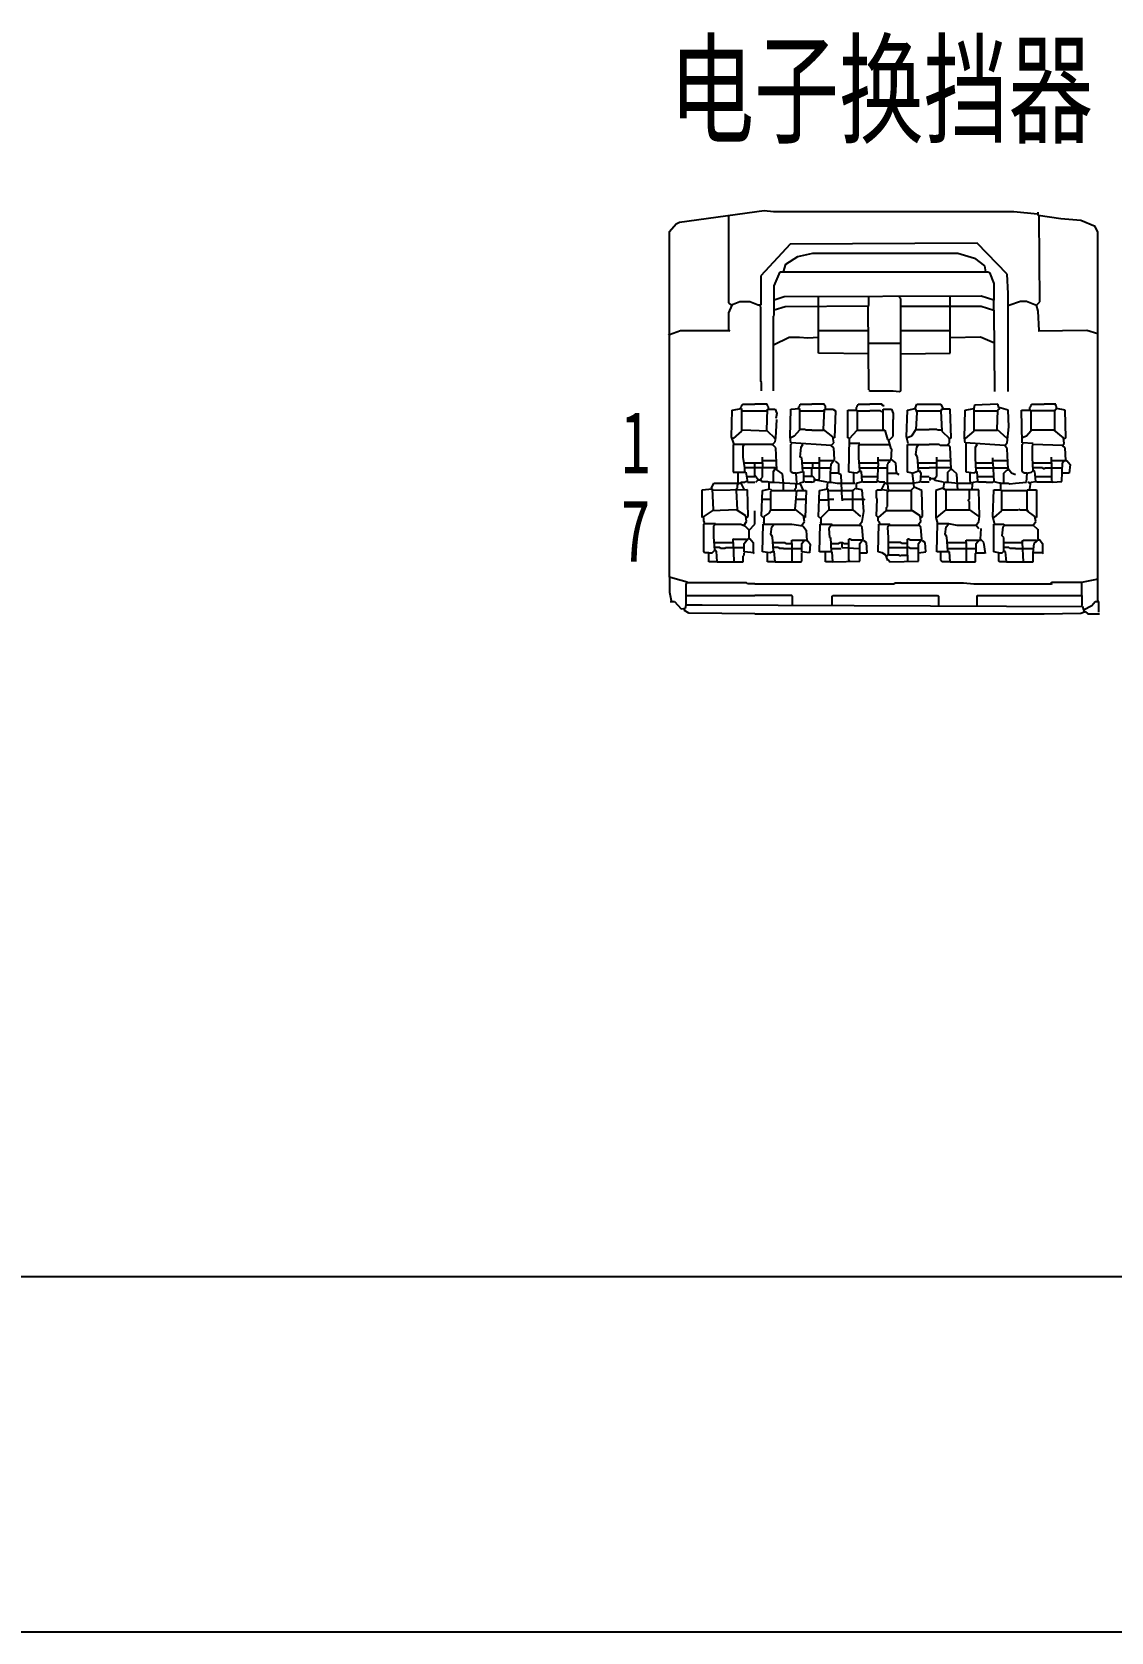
# Model space of a CAD drawing. Header units: inches. Extents: x 47316 to 59086, y 3141 to 11743.
# Drawn here: x 52849.7 to 52910.5, y 8232.5 to 8322.5 of the extents above; entities that cross this region are included whole.
import ezdxf

# ---------------------------------------------------------------- set-up
doc = ezdxf.new("R2010")
doc.units = ezdxf.units.IN
doc.header["$MEASUREMENT"] = 0
doc.layers.add('___SHELL', color=7, linetype='Continuous')
doc.styles.add('MtX_FangSong_GB2312', font='')
doc.styles.get('MtX_FangSong_GB2312').set_extended_font_data('FangSong_GB2312')

msp = doc.modelspace()

# ---------------------------------------------------------------- linework, layer by layer
at = {"color": 0, "lineweight": -2}
for p, q in [((50267.929, 8252.452), (56171.929, 8252.452)), ((50247.929, 8232.452), (56191.929, 8232.452))]:
    msp.add_line(p, q, dxfattribs=at)
at = {"layer": '___SHELL', "color": 0, "lineweight": -2}
for p, q in [((52886.215, 8311.789), (52890.982, 8312.449)), ((52889, 8307.257), (52889, 8312.166)), ((52890.982, 8312.449), (52891.501, 8312.402)), ((52891.501, 8312.402), (52905.048, 8312.402)), ((52905.048, 8312.402), (52906.37, 8312.261)), ((52906.417, 8312.166), (52906.417, 8312.355)), ((52907.691, 8311.977), (52906.417, 8312.166)), ((52906.464, 8312.119), (52906.464, 8312.166)), ((52906.511, 8307.305), (52906.464, 8312.119)), ((52908.824, 8311.883), (52907.691, 8311.977)), ((52909.626, 8311.553), (52908.824, 8311.883)), ((52885.648, 8311.269), (52886.026, 8311.694)), ((52885.648, 8291.823), (52885.648, 8311.269)), ((52886.026, 8311.694), (52886.215, 8311.789)), ((52909.768, 8311.222), (52909.626, 8311.553)), ((52909.768, 8290.501), (52909.768, 8311.222)), ((52892.445, 8310.561), (52890.793, 8308.768)), ((52902.971, 8310.609), (52892.445, 8310.561)), ((52904.67, 8308.862), (52902.971, 8310.609)), ((52892.068, 8309.004), (52892.209, 8309.429)), ((52892.209, 8309.429), (52892.87, 8309.853)), ((52892.87, 8309.853), (52893.72, 8310.042)), ((52893.72, 8310.042), (52901.885, 8310.042)), ((52901.885, 8310.042), (52902.829, 8309.759)), ((52902.829, 8309.759), (52903.396, 8309.334)), ((52903.396, 8309.334), (52903.443, 8309.004)), ((52890.793, 8308.768), (52890.793, 8307.116)), ((52891.548, 8308.201), (52891.879, 8309.004)), ((52891.879, 8309.004), (52903.585, 8309.004)), ((52903.585, 8309.004), (52903.679, 8308.957)), ((52903.679, 8308.957), (52903.915, 8308.343)), ((52903.915, 8308.343), (52903.915, 8307.399)), ((52904.718, 8307.777), (52904.67, 8308.862)), ((52891.548, 8307.399), (52891.501, 8307.399)), ((52891.548, 8306.833), (52891.548, 8308.201)), ((52892.115, 8307.588), (52891.548, 8307.399)), ((52903.207, 8307.635), (52892.115, 8307.588)), ((52894.05, 8307.069), (52894.05, 8307.635)), ((52896.882, 8307.116), (52896.882, 8307.588)), ((52898.629, 8307.541), (52898.629, 8307.588)), ((52898.676, 8307.493), (52898.629, 8307.541)), ((52898.676, 8307.069), (52898.676, 8307.493)), ((52901.461, 8307.069), (52901.461, 8307.635)), ((52903.915, 8307.399), (52903.207, 8307.635)), ((52903.915, 8306.833), (52903.915, 8307.399)), ((52904.718, 8302.254), (52904.718, 8307.777)), ((52889.141, 8307.116), (52889, 8307.257)), ((52889, 8306.691), (52889.188, 8307.116)), ((52889, 8305.7), (52889, 8306.691)), ((52889.613, 8307.305), (52889.141, 8307.116)), ((52889.188, 8307.116), (52889.141, 8307.163)), ((52890.18, 8307.305), (52889.613, 8307.305)), ((52890.652, 8307.116), (52890.18, 8307.305)), ((52890.793, 8307.116), (52890.652, 8307.116)), ((52890.793, 8307.021), (52890.746, 8307.069)), ((52890.793, 8302.82), (52890.793, 8307.021)), ((52891.501, 8306.502), (52891.548, 8306.549)), ((52891.501, 8302.301), (52891.501, 8306.502)), ((52892.162, 8307.021), (52891.548, 8306.833)), ((52891.548, 8306.549), (52891.548, 8306.833)), ((52896.835, 8307.069), (52892.162, 8307.021)), ((52894.05, 8304.425), (52894.05, 8307.069)), ((52896.835, 8307.069), (52896.882, 8307.116)), ((52896.882, 8302.348), (52896.835, 8307.069)), ((52898.676, 8302.301), (52898.676, 8307.069)), ((52898.676, 8307.069), (52903.207, 8307.069)), ((52901.461, 8304.425), (52901.461, 8307.069)), ((52903.207, 8307.069), (52903.915, 8306.833)), ((52903.915, 8306.833), (52903.962, 8302.301)), ((52904.765, 8307.116), (52904.718, 8307.116)), ((52904.765, 8307.116), (52905.426, 8307.352)), ((52905.426, 8307.352), (52905.756, 8307.352)), ((52905.756, 8307.352), (52906.322, 8307.116)), ((52906.322, 8307.116), (52906.511, 8307.305)), ((52906.417, 8306.785), (52906.322, 8307.116)), ((52906.464, 8305.7), (52906.417, 8306.785)), ((52885.648, 8305.464), (52886.262, 8305.7)), ((52886.262, 8305.7), (52889.047, 8305.7)), ((52889, 8305.7), (52889.047, 8305.652)), ((52894.05, 8305.7), (52896.835, 8305.7)), ((52898.676, 8305.7), (52900.281, 8305.7)), ((52900.281, 8305.7), (52901.461, 8305.7)), ((52909.154, 8305.7), (52906.417, 8305.652)), ((52909.768, 8305.511), (52909.154, 8305.7)), ((52885.648, 8305.464), (52885.601, 8305.511)), ((52891.501, 8304.897), (52892.398, 8305.322)), ((52892.398, 8305.322), (52892.964, 8305.322)), ((52892.964, 8305.322), (52893.436, 8305.275)), ((52893.436, 8305.275), (52894.05, 8305.322)), ((52896.835, 8304.992), (52898.676, 8304.992)), ((52903.16, 8305.322), (52901.461, 8305.275)), ((52903.962, 8304.992), (52903.16, 8305.322)), ((52896.882, 8304.378), (52894.05, 8304.425)), ((52898.676, 8304.378), (52898.629, 8304.378)), ((52898.676, 8304.378), (52901.461, 8304.425)), ((52890.84, 8302.773), (52890.793, 8302.82)), ((52890.84, 8302.301), (52890.84, 8302.773)), ((52896.929, 8302.301), (52896.882, 8302.301)), ((52896.929, 8302.301), (52897.779, 8302.301)), ((52897.779, 8302.301), (52898.251, 8302.301)), ((52898.251, 8302.301), (52898.581, 8302.254)), ((52898.581, 8302.254), (52898.676, 8302.301)), ((52903.962, 8302.301), (52903.962, 8302.254)), ((52889.141, 8299.705), (52889.188, 8301.216)), ((52889.188, 8301.216), (52889.708, 8301.31)), ((52889.66, 8301.357), (52889.708, 8301.404)), ((52889.66, 8301.31), (52889.66, 8301.357)), ((52889.708, 8301.452), (52889.755, 8301.499)), ((52889.708, 8301.404), (52889.708, 8301.452)), ((52889.708, 8301.31), (52889.708, 8300.036)), ((52889.755, 8301.499), (52889.755, 8301.546)), ((52889.755, 8301.546), (52890.463, 8301.546)), ((52889.755, 8301.168), (52890.463, 8301.168)), ((52891.124, 8301.546), (52890.463, 8301.546)), ((52890.463, 8301.168), (52891.124, 8301.168)), ((52891.171, 8301.499), (52891.124, 8301.546)), ((52891.124, 8300.083), (52891.171, 8301.263)), ((52891.171, 8301.452), (52891.171, 8301.499)), ((52891.218, 8301.404), (52891.171, 8301.452)), ((52891.171, 8301.263), (52891.596, 8301.263)), ((52891.218, 8301.31), (52891.218, 8301.404)), ((52891.596, 8301.263), (52891.69, 8301.027)), ((52892.445, 8299.705), (52892.492, 8301.263)), ((52892.492, 8301.263), (52892.964, 8301.31)), ((52892.917, 8301.357), (52892.964, 8301.404)), ((52892.917, 8301.31), (52892.917, 8301.357)), ((52892.964, 8301.452), (52893.012, 8301.499)), ((52892.964, 8301.404), (52892.964, 8301.452)), ((52892.964, 8301.31), (52892.964, 8300.083)), ((52893.012, 8301.499), (52893.012, 8301.546)), ((52893.012, 8301.546), (52893.672, 8301.546)), ((52893.012, 8301.168), (52893.672, 8301.168)), ((52894.38, 8301.546), (52893.672, 8301.546)), ((52893.672, 8301.168), (52894.333, 8301.168)), ((52894.333, 8300.13), (52894.38, 8301.263)), ((52894.38, 8301.499), (52894.38, 8301.546)), ((52894.428, 8301.452), (52894.38, 8301.499)), ((52894.38, 8301.263), (52894.852, 8301.263)), ((52894.428, 8301.31), (52894.428, 8301.452)), ((52894.852, 8301.263), (52894.994, 8301.168)), ((52894.994, 8301.168), (52894.947, 8299.658)), ((52895.702, 8299.658), (52895.702, 8301.216)), ((52895.702, 8301.216), (52896.221, 8301.216)), ((52896.174, 8301.357), (52896.221, 8301.404)), ((52896.174, 8301.263), (52896.174, 8301.357)), ((52896.221, 8301.452), (52896.269, 8301.499)), ((52896.221, 8301.404), (52896.221, 8301.452)), ((52896.221, 8301.216), (52896.221, 8300.083)), ((52896.269, 8301.499), (52896.269, 8301.546)), ((52896.269, 8301.546), (52896.929, 8301.546)), ((52896.269, 8301.168), (52896.929, 8301.168)), ((52897.637, 8301.546), (52896.929, 8301.546)), ((52897.543, 8301.168), (52896.929, 8301.168)), ((52897.59, 8301.121), (52897.543, 8301.168)), ((52897.637, 8301.121), (52897.59, 8301.121)), ((52897.637, 8301.499), (52897.637, 8301.546)), ((52897.685, 8301.452), (52897.637, 8301.499)), ((52897.637, 8301.121), (52897.685, 8301.121)), ((52897.732, 8301.452), (52897.685, 8301.499)), ((52897.732, 8301.452), (52897.685, 8301.452)), ((52897.685, 8300.13), (52897.685, 8301.263)), ((52897.685, 8301.263), (52898.157, 8301.263)), ((52898.157, 8301.263), (52898.251, 8301.027)), ((52899.006, 8299.705), (52899.053, 8301.216)), ((52899.053, 8301.216), (52899.478, 8301.31)), ((52899.478, 8301.31), (52899.573, 8301.546)), ((52899.478, 8301.31), (52899.573, 8301.074)), ((52899.525, 8301.168), (52900.281, 8301.168)), ((52899.573, 8301.074), (52899.525, 8300.13)), ((52899.573, 8301.546), (52900.941, 8301.546)), ((52900.281, 8301.168), (52900.941, 8301.168)), ((52900.941, 8301.546), (52901.036, 8301.31)), ((52900.989, 8301.263), (52900.941, 8301.168)), ((52900.941, 8301.168), (52900.989, 8300.036)), ((52901.461, 8301.263), (52900.989, 8301.263)), ((52901.508, 8299.658), (52901.461, 8301.263)), ((52902.263, 8299.658), (52902.31, 8301.216)), ((52902.31, 8301.216), (52902.782, 8301.31)), ((52902.829, 8301.499), (52902.782, 8301.31)), ((52902.782, 8301.31), (52902.782, 8300.036)), ((52904.151, 8301.546), (52902.829, 8301.499)), ((52902.829, 8301.168), (52903.49, 8301.168)), ((52903.49, 8301.168), (52904.104, 8301.168)), ((52904.104, 8300.13), (52904.151, 8301.216)), ((52904.198, 8301.357), (52904.151, 8301.546)), ((52904.151, 8301.216), (52904.246, 8301.31)), ((52904.718, 8301.216), (52904.198, 8301.357)), ((52904.765, 8300.272), (52904.718, 8301.216)), ((52905.52, 8299.375), (52905.473, 8301.216)), ((52905.473, 8301.216), (52905.992, 8301.216)), ((52905.945, 8301.357), (52905.992, 8301.404)), ((52905.945, 8301.263), (52905.945, 8301.357)), ((52905.992, 8301.452), (52906.039, 8301.499)), ((52905.992, 8301.404), (52905.992, 8301.452)), ((52905.992, 8301.216), (52905.992, 8300.036)), ((52906.039, 8301.499), (52906.039, 8301.546)), ((52906.039, 8301.546), (52906.747, 8301.546)), ((52907.361, 8301.168), (52906.039, 8301.168)), ((52907.408, 8301.546), (52906.747, 8301.546)), ((52907.455, 8301.31), (52907.361, 8301.168)), ((52907.361, 8300.083), (52907.361, 8301.168)), ((52907.408, 8301.452), (52907.408, 8301.546)), ((52907.455, 8301.404), (52907.408, 8301.452)), ((52907.455, 8301.31), (52907.455, 8301.404)), ((52907.927, 8301.216), (52907.455, 8301.31)), ((52907.974, 8299.658), (52907.927, 8301.216)), ((52891.69, 8301.027), (52891.643, 8300.744)), ((52891.643, 8299.658), (52891.69, 8300.696)), ((52891.643, 8300.649), (52891.69, 8300.649)), ((52898.251, 8301.027), (52898.251, 8300.696)), ((52898.251, 8299.752), (52898.251, 8300.696)), ((52904.67, 8299.375), (52904.765, 8300.272)), ((52889.283, 8299.328), (52889.141, 8299.705)), ((52889.236, 8299.611), (52889.188, 8299.611)), ((52889.708, 8300.036), (52889.236, 8299.611)), ((52891.454, 8299.28), (52889.236, 8299.28)), ((52889.236, 8299.28), (52889.236, 8297.723)), ((52891.171, 8300.036), (52889.755, 8300.083)), ((52889.802, 8299.186), (52889.849, 8299.28)), ((52889.849, 8299.28), (52889.849, 8299.328)), ((52891.596, 8299.611), (52891.171, 8300.036)), ((52891.454, 8299.28), (52891.596, 8299.422)), ((52891.643, 8299.092), (52891.454, 8299.28)), ((52891.454, 8299.28), (52891.454, 8299.233)), ((52891.596, 8299.611), (52891.548, 8299.658)), ((52891.596, 8299.422), (52891.643, 8299.658)), ((52892.492, 8299.375), (52892.445, 8299.705)), ((52892.492, 8299.658), (52892.445, 8299.658)), ((52892.681, 8299.752), (52892.492, 8299.658)), ((52894.758, 8299.233), (52892.492, 8299.375)), ((52892.492, 8299.28), (52892.54, 8299.328)), ((52892.492, 8297.77), (52892.492, 8299.28)), ((52892.964, 8300.083), (52892.681, 8299.752)), ((52893.295, 8300.13), (52893.012, 8300.13)), ((52893.059, 8299.139), (52893.153, 8299.28)), ((52893.153, 8299.28), (52893.153, 8299.328)), ((52893.342, 8300.083), (52893.295, 8300.13)), ((52893.672, 8300.083), (52893.342, 8300.083)), ((52893.672, 8300.083), (52894.333, 8300.083)), ((52894.852, 8299.705), (52894.333, 8300.13)), ((52894.758, 8299.233), (52894.9, 8299.375)), ((52894.9, 8299.375), (52894.852, 8299.705)), ((52894.9, 8299.658), (52894.852, 8299.658)), ((52894.947, 8299.658), (52894.9, 8299.658)), ((52895.797, 8299.611), (52895.702, 8299.658)), ((52895.749, 8297.723), (52895.797, 8299.611)), ((52895.797, 8299.611), (52896.221, 8300.083)), ((52896.363, 8299.328), (52895.797, 8299.328)), ((52896.221, 8300.083), (52897.779, 8300.083)), ((52896.316, 8299.186), (52896.363, 8299.328)), ((52896.363, 8299.28), (52898.015, 8299.28)), ((52897.685, 8300.13), (52897.732, 8300.083)), ((52897.779, 8300.083), (52897.921, 8299.564)), ((52897.921, 8299.564), (52897.968, 8299.564)), ((52897.968, 8299.564), (52898.109, 8299.044)), ((52898.015, 8299.516), (52897.968, 8299.516)), ((52898.015, 8299.516), (52898.251, 8299.752)), ((52899.101, 8299.328), (52899.006, 8299.705)), ((52899.053, 8299.658), (52899.006, 8299.658)), ((52899.289, 8299.752), (52899.053, 8299.658)), ((52899.053, 8297.723), (52899.053, 8299.28)), ((52899.053, 8299.28), (52900.281, 8299.28)), ((52899.525, 8300.13), (52899.289, 8299.752)), ((52899.525, 8300.13), (52900.281, 8300.13)), ((52899.573, 8299.139), (52899.667, 8299.28)), ((52900.705, 8300.13), (52900.281, 8300.13)), ((52900.847, 8299.28), (52900.281, 8299.28)), ((52900.753, 8300.083), (52900.705, 8300.13)), ((52900.941, 8300.083), (52900.753, 8300.083)), ((52900.894, 8299.233), (52900.847, 8299.28)), ((52900.989, 8300.036), (52901.413, 8299.611)), ((52901.319, 8299.28), (52901.413, 8299.375)), ((52901.461, 8299.139), (52901.319, 8299.28)), ((52901.413, 8299.611), (52901.366, 8299.658)), ((52901.413, 8299.611), (52901.508, 8299.658)), ((52901.413, 8299.375), (52901.413, 8299.611)), ((52902.31, 8299.375), (52902.263, 8299.658)), ((52902.31, 8299.611), (52902.263, 8299.611)), ((52902.782, 8300.036), (52902.31, 8299.611)), ((52904.529, 8299.233), (52902.31, 8299.375)), ((52902.357, 8297.723), (52902.357, 8299.328)), ((52902.829, 8300.083), (52904.104, 8300.083)), ((52902.877, 8299.139), (52902.971, 8299.28)), ((52902.971, 8299.28), (52902.971, 8299.328)), ((52904.67, 8299.611), (52904.104, 8300.13)), ((52904.529, 8299.233), (52904.67, 8299.375)), ((52904.67, 8299.611), (52904.623, 8299.658)), ((52905.52, 8299.658), (52905.473, 8299.658)), ((52905.756, 8299.752), (52905.52, 8299.658)), ((52906.134, 8299.328), (52905.52, 8299.375)), ((52905.52, 8299.28), (52905.567, 8299.328)), ((52905.52, 8297.77), (52905.52, 8299.28)), ((52905.992, 8300.036), (52905.756, 8299.752)), ((52907.314, 8300.083), (52906.039, 8300.083)), ((52906.086, 8299.186), (52906.134, 8299.328)), ((52907.786, 8299.233), (52906.134, 8299.28)), ((52907.833, 8299.658), (52907.314, 8300.083)), ((52907.786, 8299.233), (52907.88, 8299.328)), ((52907.88, 8299.328), (52907.833, 8299.658)), ((52907.88, 8299.611), (52907.833, 8299.611)), ((52907.88, 8299.611), (52907.974, 8299.658)), ((52889.802, 8298.572), (52889.802, 8299.186)), ((52889.896, 8297.959), (52889.802, 8298.572)), ((52890.888, 8298.242), (52890.888, 8298.572)), ((52890.888, 8298.384), (52891.69, 8298.384)), ((52891.69, 8297.864), (52891.643, 8299.092)), ((52893.012, 8298.572), (52893.059, 8299.139)), ((52893.106, 8298.525), (52893.012, 8298.572)), ((52893.153, 8297.77), (52893.106, 8298.525)), ((52894.097, 8297.392), (52894.097, 8298.572)), ((52894.097, 8298.384), (52894.9, 8298.384)), ((52894.9, 8299.092), (52894.758, 8299.233)), ((52894.758, 8298.195), (52894.947, 8298.431)), ((52894.947, 8298.431), (52894.9, 8299.092)), ((52896.316, 8298.525), (52896.316, 8299.186)), ((52896.363, 8297.817), (52896.316, 8298.525)), ((52897.401, 8298.384), (52897.401, 8298.572)), ((52898.109, 8298.384), (52897.401, 8298.384)), ((52897.401, 8298.242), (52897.401, 8298.384)), ((52898.062, 8298.336), (52898.062, 8298.384)), ((52898.109, 8299.044), (52898.157, 8299.044)), ((52898.157, 8299.044), (52898.109, 8298.384)), ((52898.393, 8298.242), (52898.157, 8298.431)), ((52899.525, 8298.714), (52899.573, 8299.139)), ((52899.62, 8298.572), (52899.525, 8298.714)), ((52899.667, 8297.817), (52899.62, 8298.572)), ((52900.705, 8297.959), (52900.705, 8298.572)), ((52900.705, 8298.384), (52901.508, 8298.384)), ((52901.319, 8299.233), (52900.894, 8299.233)), ((52901.508, 8297.911), (52901.461, 8299.139)), ((52902.877, 8298.525), (52902.877, 8299.139)), ((52902.924, 8297.77), (52902.877, 8298.525)), ((52903.868, 8298.242), (52903.868, 8298.525)), ((52903.868, 8298.384), (52904.718, 8298.384)), ((52904.67, 8299.044), (52904.529, 8299.233)), ((52904.718, 8297.911), (52904.67, 8299.044)), ((52906.086, 8298.525), (52906.086, 8299.186)), ((52906.134, 8297.817), (52906.086, 8298.525)), ((52907.172, 8298.242), (52907.172, 8298.572)), ((52907.172, 8298.384), (52907.88, 8298.384)), ((52907.927, 8299.092), (52907.786, 8299.233)), ((52907.786, 8298.242), (52907.88, 8298.384)), ((52907.88, 8298.384), (52908.022, 8298.384)), ((52907.974, 8298.384), (52907.927, 8299.092)), ((52907.974, 8298.384), (52908.022, 8298.336)), ((52908.022, 8298.384), (52908.21, 8298.148)), ((52889.236, 8297.723), (52889.519, 8297.723)), ((52889.519, 8297.109), (52889.519, 8297.723)), ((52889.519, 8297.723), (52889.944, 8297.723)), ((52889.896, 8298.242), (52890.463, 8298.242)), ((52891.643, 8297.959), (52889.896, 8297.959)), ((52889.896, 8297.77), (52889.896, 8297.959)), ((52889.944, 8297.723), (52890.038, 8297.156)), ((52889.991, 8297.487), (52890.463, 8297.487)), ((52890.463, 8297.959), (52890.463, 8298.242)), ((52890.463, 8298.242), (52890.888, 8298.242)), ((52890.463, 8297.534), (52890.463, 8297.959)), ((52890.652, 8297.298), (52890.463, 8297.534)), ((52890.888, 8298.242), (52890.888, 8297.959)), ((52890.888, 8297.439), (52890.888, 8297.959)), ((52891.501, 8297.77), (52891.643, 8297.959)), ((52891.501, 8297.203), (52891.501, 8297.77)), ((52892.02, 8297.628), (52891.69, 8297.864)), ((52892.068, 8297.109), (52892.02, 8297.628)), ((52892.54, 8297.723), (52892.492, 8297.77)), ((52892.587, 8297.675), (52892.54, 8297.723)), ((52892.776, 8297.675), (52892.587, 8297.675)), ((52892.776, 8297.675), (52893.2, 8297.77)), ((52892.823, 8297.109), (52892.776, 8297.675)), ((52893.153, 8298.242), (52893.72, 8298.242)), ((52893.153, 8297.959), (52893.672, 8297.959)), ((52893.153, 8297.77), (52893.2, 8297.723)), ((52893.2, 8297.77), (52893.2, 8297.156)), ((52893.72, 8297.487), (52893.248, 8297.487)), ((52893.672, 8297.959), (52893.72, 8298.006)), ((52893.672, 8297.487), (52893.672, 8297.959)), ((52893.672, 8297.959), (52894.097, 8297.959)), ((52893.72, 8298.006), (52893.72, 8298.242)), ((52893.72, 8298.242), (52894.097, 8298.242)), ((52893.814, 8297.392), (52893.72, 8297.487)), ((52894.097, 8297.959), (52894.711, 8297.959)), ((52894.711, 8297.675), (52894.758, 8298.195)), ((52895.136, 8297.675), (52894.711, 8297.675)), ((52894.711, 8297.203), (52894.711, 8297.675)), ((52895.183, 8298.195), (52894.994, 8298.336)), ((52895.324, 8297.581), (52895.136, 8297.675)), ((52895.183, 8297.675), (52895.183, 8298.195)), ((52895.372, 8296.212), (52895.324, 8297.581)), ((52896.174, 8297.675), (52895.749, 8297.723)), ((52896.033, 8297.156), (52896.033, 8297.675)), ((52896.316, 8297.77), (52896.174, 8297.675)), ((52896.457, 8297.77), (52896.316, 8297.77)), ((52896.363, 8298.242), (52896.977, 8298.242)), ((52896.363, 8297.959), (52896.929, 8297.959)), ((52896.363, 8297.817), (52896.41, 8297.77)), ((52896.505, 8297.203), (52896.457, 8297.77)), ((52896.505, 8297.487), (52896.977, 8297.487)), ((52896.929, 8297.959), (52897.401, 8297.959)), ((52896.977, 8298.242), (52897.401, 8298.242)), ((52896.977, 8297.487), (52897.401, 8297.487)), ((52897.401, 8298.242), (52897.354, 8297.156)), ((52897.401, 8297.959), (52897.921, 8297.959)), ((52897.921, 8298.148), (52897.968, 8298.195)), ((52897.921, 8297.109), (52897.921, 8298.148)), ((52897.921, 8297.675), (52898.44, 8297.675)), ((52897.968, 8298.242), (52898.015, 8298.289)), ((52897.968, 8298.195), (52897.968, 8298.242)), ((52898.015, 8298.289), (52898.062, 8298.336)), ((52898.44, 8297.675), (52898.393, 8298.242)), ((52898.581, 8297.581), (52898.44, 8297.675)), ((52898.44, 8297.675), (52898.487, 8297.675)), ((52899.337, 8297.675), (52899.053, 8297.723)), ((52899.337, 8297.675), (52899.714, 8297.817)), ((52899.384, 8297.203), (52899.337, 8297.675)), ((52899.667, 8298.242), (52900.281, 8298.242)), ((52899.667, 8297.959), (52900.281, 8297.959)), ((52899.667, 8297.817), (52899.714, 8297.77)), ((52899.714, 8297.817), (52899.809, 8297.675)), ((52899.809, 8297.675), (52899.761, 8297.156)), ((52899.809, 8297.487), (52900.281, 8297.487)), ((52900.281, 8298.242), (52900.705, 8298.242)), ((52901.461, 8297.959), (52900.281, 8297.959)), ((52900.658, 8297.439), (52900.705, 8297.487)), ((52900.705, 8297.487), (52900.705, 8297.959)), ((52901.319, 8297.723), (52901.366, 8297.77)), ((52901.319, 8297.203), (52901.319, 8297.723)), ((52901.366, 8297.77), (52901.413, 8297.817)), ((52901.413, 8297.817), (52901.461, 8297.864)), ((52901.838, 8297.628), (52901.461, 8297.959)), ((52901.461, 8297.864), (52901.508, 8297.911)), ((52901.508, 8297.911), (52901.555, 8297.864)), ((52901.885, 8296.684), (52901.838, 8297.628)), ((52902.782, 8297.675), (52902.357, 8297.723)), ((52902.593, 8297.203), (52902.593, 8297.675)), ((52902.971, 8297.77), (52902.782, 8297.675)), ((52902.924, 8298.242), (52903.49, 8298.242)), ((52902.924, 8297.959), (52903.49, 8297.959)), ((52902.924, 8297.77), (52902.971, 8297.723)), ((52903.018, 8297.203), (52902.971, 8297.77)), ((52903.018, 8297.487), (52903.49, 8297.487)), ((52903.49, 8298.242), (52903.868, 8298.242)), ((52903.49, 8297.959), (52903.868, 8297.959)), ((52903.49, 8297.487), (52903.868, 8297.487)), ((52903.868, 8298.242), (52903.915, 8297.203)), ((52903.868, 8297.959), (52904.718, 8297.959)), ((52904.482, 8297.675), (52904.529, 8297.723)), ((52904.482, 8297.156), (52904.482, 8297.675)), ((52904.529, 8297.723), (52904.576, 8297.77)), ((52904.576, 8297.77), (52904.623, 8297.817)), ((52904.623, 8297.817), (52904.67, 8297.864)), ((52904.67, 8297.864), (52904.718, 8297.864)), ((52904.906, 8297.675), (52904.718, 8297.911)), ((52905.142, 8297.581), (52904.906, 8297.675)), ((52905.567, 8297.723), (52905.52, 8297.77)), ((52905.614, 8297.675), (52905.567, 8297.723)), ((52905.803, 8297.675), (52905.614, 8297.675)), ((52905.756, 8297.156), (52905.803, 8297.675)), ((52905.803, 8297.675), (52906.039, 8297.723)), ((52906.039, 8297.723), (52906.134, 8297.817)), ((52906.134, 8298.242), (52906.747, 8298.242)), ((52906.653, 8297.959), (52906.134, 8297.959)), ((52906.228, 8297.77), (52906.134, 8297.817)), ((52906.134, 8297.817), (52906.181, 8297.817)), ((52906.275, 8297.203), (52906.228, 8297.77)), ((52906.275, 8297.487), (52906.747, 8297.487)), ((52906.7, 8297.911), (52906.653, 8297.959)), ((52906.747, 8297.911), (52906.7, 8297.911)), ((52906.747, 8298.242), (52907.172, 8298.242)), ((52906.747, 8297.911), (52906.794, 8297.959)), ((52906.747, 8297.487), (52907.172, 8297.487)), ((52906.794, 8297.959), (52907.172, 8297.959)), ((52907.172, 8298.242), (52907.172, 8297.251)), ((52907.172, 8297.959), (52907.738, 8297.959)), ((52907.738, 8297.203), (52907.786, 8298.242)), ((52908.163, 8297.675), (52907.738, 8297.675)), ((52908.21, 8298.148), (52908.163, 8297.675)), ((52887.489, 8296.731), (52888.056, 8296.779)), ((52887.489, 8295.174), (52887.489, 8296.731)), ((52888.008, 8296.826), (52888.15, 8297.109)), ((52888.008, 8296.826), (52888.008, 8296.779)), ((52888.056, 8296.779), (52888.103, 8295.599)), ((52890.038, 8296.731), (52888.103, 8296.684)), ((52888.15, 8297.109), (52888.811, 8297.109)), ((52888.811, 8297.109), (52889.66, 8297.109)), ((52889.424, 8296.779), (52889.472, 8296.826)), ((52889.424, 8296.684), (52889.424, 8296.779)), ((52889.472, 8295.599), (52889.424, 8296.684)), ((52889.472, 8297.015), (52889.519, 8297.062)), ((52889.472, 8296.826), (52889.472, 8297.015)), ((52889.519, 8297.062), (52889.519, 8297.109)), ((52889.66, 8297.109), (52889.66, 8297.156)), ((52889.66, 8297.156), (52889.896, 8297.156)), ((52889.66, 8297.109), (52889.849, 8296.731)), ((52889.66, 8297.109), (52889.66, 8297.062)), ((52889.896, 8297.156), (52889.944, 8297.203)), ((52889.944, 8297.203), (52889.991, 8297.203)), ((52890.038, 8297.156), (52890.463, 8297.156)), ((52890.085, 8295.221), (52890.038, 8296.731)), ((52890.51, 8297.156), (52890.652, 8297.298)), ((52890.652, 8297.298), (52890.604, 8297.345)), ((52890.652, 8297.298), (52890.793, 8297.298)), ((52890.793, 8297.345), (52890.84, 8297.392)), ((52890.793, 8297.298), (52890.793, 8297.345)), ((52890.793, 8297.298), (52890.84, 8297.203)), ((52890.793, 8297.298), (52890.793, 8297.251)), ((52890.84, 8297.392), (52890.888, 8297.439)), ((52890.84, 8297.203), (52891.171, 8297.203)), ((52890.84, 8295.268), (52890.888, 8296.684)), ((52890.888, 8296.684), (52891.312, 8296.779)), ((52891.171, 8297.203), (52891.312, 8297.156)), ((52891.265, 8296.779), (52891.265, 8297.156)), ((52891.312, 8297.156), (52891.548, 8297.156)), ((52891.312, 8296.779), (52891.407, 8296.684)), ((52891.36, 8296.637), (52891.407, 8296.684)), ((52891.36, 8295.599), (52891.36, 8296.637)), ((52891.407, 8296.684), (52892.728, 8296.684)), ((52891.501, 8297.203), (52891.501, 8297.156)), ((52891.548, 8297.156), (52893.012, 8297.062)), ((52892.068, 8296.684), (52892.068, 8297.109)), ((52892.728, 8296.779), (52892.776, 8296.826)), ((52892.728, 8296.684), (52892.728, 8296.779)), ((52892.728, 8296.684), (52892.776, 8296.637)), ((52892.728, 8295.646), (52892.823, 8296.684)), ((52892.776, 8297.015), (52892.823, 8297.062)), ((52892.776, 8296.826), (52892.776, 8297.015)), ((52892.823, 8297.062), (52892.823, 8297.109)), ((52892.823, 8296.684), (52893.342, 8296.684)), ((52893.2, 8297.156), (52892.964, 8297.109)), ((52892.964, 8297.109), (52892.964, 8297.062)), ((52893.012, 8297.062), (52893.153, 8296.731)), ((52893.295, 8297.156), (52893.248, 8297.203)), ((52893.672, 8297.156), (52893.295, 8297.156)), ((52893.342, 8296.684), (52893.295, 8295.174)), ((52893.672, 8297.156), (52893.814, 8297.203)), ((52893.814, 8297.203), (52893.814, 8297.392)), ((52893.861, 8297.298), (52893.814, 8297.345)), ((52893.861, 8297.298), (52894.003, 8297.298)), ((52894.003, 8297.251), (52894.097, 8297.392)), ((52894.003, 8297.298), (52894.05, 8297.251)), ((52894.522, 8297.156), (52894.003, 8297.251)), ((52894.05, 8295.221), (52894.097, 8296.684)), ((52894.097, 8296.684), (52894.569, 8296.779)), ((52894.522, 8296.779), (52894.569, 8297.156)), ((52894.569, 8296.731), (52894.522, 8296.779)), ((52894.569, 8297.156), (52894.758, 8297.156)), ((52894.569, 8296.779), (52894.616, 8295.599)), ((52894.616, 8296.684), (52894.569, 8296.731)), ((52894.616, 8296.684), (52895.324, 8296.684)), ((52894.711, 8297.203), (52894.711, 8297.156)), ((52894.758, 8297.156), (52895.088, 8297.109)), ((52895.088, 8297.109), (52895.372, 8297.109)), ((52895.324, 8296.684), (52895.985, 8296.684)), ((52895.372, 8297.109), (52896.08, 8297.109)), ((52895.985, 8295.599), (52895.985, 8296.731)), ((52895.985, 8296.731), (52896.033, 8296.731)), ((52896.08, 8297.109), (52896.033, 8297.156)), ((52896.033, 8296.731), (52896.08, 8296.779)), ((52896.08, 8296.779), (52896.127, 8296.826)), ((52896.127, 8296.826), (52896.174, 8296.826)), ((52896.174, 8297.109), (52896.505, 8297.203)), ((52896.174, 8296.779), (52896.174, 8297.109)), ((52896.505, 8296.731), (52896.174, 8296.779)), ((52896.552, 8297.156), (52896.505, 8297.203)), ((52896.599, 8295.504), (52896.505, 8296.731)), ((52896.929, 8297.156), (52896.552, 8297.156)), ((52897.354, 8297.156), (52896.929, 8297.156)), ((52897.307, 8296.684), (52897.354, 8296.731)), ((52897.307, 8296.259), (52897.307, 8296.684)), ((52897.354, 8296.731), (52897.59, 8296.731)), ((52897.449, 8297.203), (52897.401, 8297.203)), ((52897.496, 8297.156), (52897.449, 8297.203)), ((52897.779, 8297.156), (52897.496, 8297.156)), ((52897.59, 8296.731), (52897.779, 8297.109)), ((52897.921, 8296.684), (52897.59, 8296.731)), ((52897.779, 8297.109), (52897.779, 8297.156)), ((52897.779, 8297.109), (52898.629, 8297.109)), ((52897.921, 8297.015), (52897.921, 8297.109)), ((52897.968, 8296.967), (52897.921, 8297.015)), ((52897.921, 8296.165), (52897.921, 8296.684)), ((52897.921, 8296.637), (52897.968, 8296.637)), ((52897.968, 8296.779), (52897.968, 8296.967)), ((52898.015, 8296.731), (52897.968, 8296.779)), ((52897.968, 8296.637), (52898.015, 8296.684)), ((52898.015, 8296.684), (52898.015, 8296.731)), ((52898.015, 8296.684), (52898.581, 8296.684)), ((52898.581, 8296.684), (52899.242, 8296.684)), ((52898.629, 8297.109), (52899.431, 8297.109)), ((52899.242, 8296.684), (52899.289, 8296.684)), ((52899.289, 8296.731), (52899.431, 8296.873)), ((52899.289, 8295.599), (52899.289, 8296.731)), ((52899.431, 8296.873), (52899.384, 8297.203)), ((52899.761, 8297.156), (52899.431, 8297.109)), ((52899.856, 8296.684), (52899.431, 8296.873)), ((52899.431, 8296.873), (52899.478, 8296.873)), ((52899.856, 8297.156), (52899.809, 8297.203)), ((52900.281, 8297.156), (52899.856, 8297.156)), ((52899.903, 8295.221), (52899.856, 8296.684)), ((52900.328, 8297.251), (52900.328, 8297.439)), ((52900.375, 8297.345), (52900.328, 8297.392)), ((52900.564, 8297.345), (52900.375, 8297.345)), ((52900.564, 8297.345), (52900.611, 8297.392)), ((52900.611, 8297.251), (52900.564, 8297.345)), ((52900.564, 8297.345), (52900.564, 8297.298)), ((52900.611, 8297.392), (52900.658, 8297.439)), ((52901.083, 8297.156), (52900.611, 8297.251)), ((52901.036, 8296.826), (52900.658, 8296.684)), ((52900.658, 8296.684), (52900.658, 8295.174)), ((52901.177, 8296.731), (52901.036, 8296.826)), ((52901.083, 8296.826), (52901.13, 8297.156)), ((52901.083, 8296.826), (52901.13, 8296.779)), ((52901.13, 8297.156), (52901.366, 8297.156)), ((52902.546, 8296.731), (52901.177, 8296.731)), ((52901.225, 8295.599), (52901.225, 8296.684)), ((52901.319, 8297.203), (52901.319, 8297.156)), ((52901.366, 8297.156), (52901.885, 8297.109)), ((52901.885, 8297.109), (52902.641, 8297.109)), ((52903.065, 8296.731), (52902.546, 8296.731)), ((52902.546, 8296.212), (52902.546, 8296.684)), ((52902.641, 8297.156), (52902.593, 8297.203)), ((52902.641, 8297.109), (52902.641, 8297.156)), ((52902.688, 8296.779), (52902.735, 8297.156)), ((52902.735, 8297.156), (52903.018, 8297.203)), ((52903.065, 8297.156), (52903.018, 8297.203)), ((52903.49, 8297.156), (52903.065, 8297.156)), ((52903.113, 8295.221), (52903.065, 8296.731)), ((52903.49, 8297.156), (52903.868, 8297.156)), ((52903.868, 8297.156), (52903.915, 8297.203)), ((52903.868, 8295.221), (52903.915, 8296.731)), ((52903.915, 8297.203), (52904.293, 8297.109)), ((52903.915, 8296.731), (52904.34, 8296.731)), ((52904.293, 8297.109), (52904.246, 8297.109)), ((52904.293, 8297.109), (52904.293, 8296.779)), ((52904.293, 8297.109), (52904.718, 8297.109)), ((52904.34, 8296.731), (52904.34, 8295.551)), ((52904.387, 8296.684), (52905.142, 8296.684)), ((52904.718, 8297.109), (52904.812, 8297.062)), ((52904.812, 8297.062), (52905.142, 8297.109)), ((52905.142, 8297.109), (52905.756, 8297.156)), ((52905.142, 8296.684), (52905.756, 8296.684)), ((52905.803, 8295.551), (52905.803, 8296.731)), ((52905.803, 8296.731), (52906.322, 8296.731)), ((52905.898, 8297.109), (52905.85, 8297.156)), ((52905.85, 8297.156), (52905.898, 8297.156)), ((52905.898, 8297.156), (52905.945, 8297.109)), ((52905.945, 8297.109), (52905.898, 8297.109)), ((52905.945, 8296.779), (52905.992, 8297.156)), ((52905.992, 8297.156), (52906.275, 8297.203)), ((52906.322, 8297.156), (52906.275, 8297.203)), ((52906.747, 8297.156), (52906.322, 8297.156)), ((52906.322, 8296.731), (52906.322, 8295.174)), ((52907.219, 8297.156), (52906.747, 8297.156)), ((52907.172, 8297.251), (52907.219, 8297.203)), ((52907.219, 8297.203), (52907.219, 8297.156)), ((52907.219, 8297.156), (52907.738, 8297.203)), ((52890.84, 8296.165), (52890.888, 8296.212)), ((52890.888, 8296.212), (52891.36, 8296.212)), ((52892.776, 8296.212), (52893.342, 8296.212)), ((52894.097, 8296.165), (52894.616, 8296.165)), ((52894.616, 8296.165), (52894.664, 8296.212)), ((52894.664, 8296.212), (52894.9, 8296.212)), ((52895.372, 8296.212), (52895.985, 8296.212)), ((52895.372, 8296.212), (52895.372, 8296.118)), ((52895.985, 8296.212), (52896.552, 8296.212)), ((52896.552, 8296.212), (52896.599, 8296.212)), ((52896.599, 8296.212), (52896.646, 8296.165)), ((52897.354, 8296.212), (52897.307, 8296.259)), ((52897.307, 8295.268), (52897.354, 8296.212)), ((52897.873, 8295.74), (52897.921, 8295.787)), ((52897.873, 8295.599), (52897.873, 8295.74)), ((52897.921, 8295.787), (52897.921, 8296.165)), ((52902.499, 8296.165), (52902.546, 8296.212)), ((52902.499, 8296.118), (52902.499, 8296.165)), ((52902.546, 8296.071), (52902.499, 8296.118)), ((52902.546, 8295.599), (52902.546, 8296.071)), ((52888.056, 8295.551), (52887.489, 8295.174)), ((52887.583, 8294.938), (52887.583, 8295.174)), ((52887.631, 8294.891), (52887.583, 8294.938)), ((52887.631, 8294.843), (52887.583, 8294.891)), ((52887.583, 8294.796), (52887.631, 8294.843)), ((52887.583, 8293.239), (52887.583, 8294.796)), ((52887.631, 8294.843), (52887.631, 8294.891)), ((52887.631, 8294.843), (52888.244, 8294.843)), ((52889.424, 8295.599), (52888.056, 8295.551)), ((52888.15, 8294.702), (52888.244, 8294.796)), ((52888.244, 8294.843), (52888.244, 8294.796)), ((52888.244, 8294.796), (52889.66, 8294.796)), ((52889.944, 8295.268), (52889.424, 8295.599)), ((52889.66, 8294.796), (52889.896, 8294.702)), ((52889.849, 8294.749), (52889.991, 8294.938)), ((52889.849, 8294.749), (52889.849, 8294.702)), ((52889.991, 8294.938), (52889.944, 8295.268)), ((52889.991, 8295.174), (52889.944, 8295.221)), ((52889.991, 8295.174), (52890.085, 8295.221)), ((52890.132, 8294.466), (52890.463, 8294.796)), ((52890.463, 8294.796), (52890.463, 8295.551)), ((52890.935, 8295.174), (52890.84, 8295.268)), ((52890.888, 8293.239), (52890.935, 8294.796)), ((52890.982, 8294.843), (52890.935, 8294.891)), ((52890.935, 8294.796), (52892.54, 8294.796)), ((52890.982, 8295.221), (52891.265, 8295.41)), ((52890.982, 8294.843), (52890.982, 8295.221)), ((52891.265, 8295.41), (52891.36, 8295.599)), ((52891.36, 8295.599), (52892.728, 8295.599)), ((52891.407, 8294.655), (52891.548, 8294.796)), ((52892.54, 8294.796), (52893.153, 8294.702)), ((52893.2, 8295.268), (52892.728, 8295.646)), ((52893.106, 8294.749), (52893.248, 8294.938)), ((52893.106, 8294.749), (52893.106, 8294.702)), ((52893.248, 8294.938), (52893.2, 8295.268)), ((52893.248, 8295.174), (52893.2, 8295.221)), ((52893.295, 8295.174), (52893.248, 8295.174)), ((52894.144, 8295.127), (52894.05, 8295.221)), ((52894.097, 8293.239), (52894.144, 8294.796)), ((52894.192, 8294.843), (52894.144, 8294.891)), ((52894.144, 8294.796), (52894.805, 8294.796)), ((52894.192, 8295.174), (52894.616, 8295.599)), ((52894.192, 8294.843), (52894.192, 8295.174)), ((52894.616, 8295.599), (52895.985, 8295.599)), ((52894.805, 8294.796), (52894.616, 8294.56)), ((52894.805, 8294.749), (52894.758, 8294.796)), ((52894.805, 8294.749), (52896.316, 8294.749)), ((52895.985, 8295.599), (52896.41, 8295.221)), ((52895.985, 8295.599), (52895.985, 8295.551)), ((52896.316, 8294.749), (52896.363, 8294.702)), ((52896.363, 8294.796), (52896.505, 8294.938)), ((52896.505, 8294.607), (52896.363, 8294.796)), ((52896.363, 8294.702), (52896.363, 8294.749)), ((52896.505, 8294.938), (52896.599, 8295.504)), ((52897.401, 8295.174), (52897.307, 8295.268)), ((52897.826, 8295.551), (52897.401, 8295.174)), ((52897.401, 8294.985), (52897.401, 8295.174)), ((52897.449, 8294.938), (52897.401, 8294.985)), ((52897.401, 8293.239), (52897.449, 8294.796)), ((52897.496, 8294.891), (52897.449, 8294.938)), ((52897.496, 8294.843), (52897.449, 8294.891)), ((52897.449, 8294.796), (52898.062, 8294.796)), ((52897.496, 8294.843), (52897.496, 8294.891)), ((52899.337, 8295.551), (52897.826, 8295.551)), ((52898.062, 8294.796), (52897.921, 8294.607)), ((52898.062, 8294.749), (52898.015, 8294.796)), ((52898.062, 8294.749), (52898.581, 8294.749)), ((52898.581, 8294.749), (52899.62, 8294.749)), ((52899.761, 8295.268), (52899.337, 8295.551)), ((52899.62, 8294.749), (52899.667, 8294.702)), ((52899.667, 8294.796), (52899.809, 8294.938)), ((52899.809, 8294.607), (52899.667, 8294.796)), ((52899.667, 8294.702), (52899.667, 8294.749)), ((52899.809, 8294.938), (52899.761, 8295.268)), ((52899.809, 8295.174), (52899.761, 8295.221)), ((52899.809, 8295.174), (52899.903, 8295.221)), ((52900.658, 8295.174), (52900.753, 8294.843)), ((52900.705, 8295.174), (52901.036, 8295.457)), ((52900.705, 8293.239), (52900.753, 8294.843)), ((52900.753, 8294.843), (52901.366, 8294.843)), ((52901.036, 8295.457), (52901.225, 8295.599)), ((52901.225, 8295.599), (52902.546, 8295.599)), ((52901.225, 8294.655), (52901.366, 8294.796)), ((52901.366, 8294.843), (52901.838, 8294.749)), ((52901.838, 8294.749), (52902.924, 8294.749)), ((52902.546, 8295.599), (52903.065, 8295.221)), ((52902.546, 8295.599), (52902.546, 8295.551)), ((52902.924, 8294.749), (52903.065, 8294.938)), ((52902.924, 8294.749), (52903.065, 8294.56)), ((52902.924, 8294.749), (52902.924, 8294.702)), ((52903.065, 8294.938), (52903.113, 8295.221)), ((52903.962, 8294.843), (52903.868, 8295.221)), ((52903.915, 8295.174), (52903.868, 8295.174)), ((52904.34, 8295.551), (52903.915, 8295.174)), ((52903.915, 8293.239), (52903.915, 8294.796)), ((52903.915, 8294.796), (52904.482, 8294.796)), ((52904.387, 8295.599), (52905.284, 8295.599)), ((52904.434, 8294.655), (52904.529, 8294.749)), ((52904.482, 8294.796), (52904.529, 8294.749)), ((52904.529, 8294.749), (52906.134, 8294.749)), ((52905.284, 8295.599), (52905.331, 8295.646)), ((52905.331, 8295.646), (52905.378, 8295.599)), ((52905.378, 8295.599), (52905.803, 8295.599)), ((52905.803, 8295.599), (52905.85, 8295.551)), ((52906.228, 8295.221), (52905.803, 8295.551)), ((52906.134, 8294.749), (52906.275, 8294.938)), ((52906.134, 8294.749), (52906.37, 8294.513)), ((52906.134, 8294.749), (52906.134, 8294.702)), ((52906.275, 8294.938), (52906.228, 8295.221)), ((52906.275, 8295.174), (52906.228, 8295.174)), ((52906.322, 8295.174), (52906.275, 8295.174)), ((52888.15, 8294.088), (52888.15, 8294.702)), ((52888.197, 8293.333), (52888.15, 8294.088)), ((52889.236, 8293.947), (52889.283, 8293.994)), ((52889.236, 8293.758), (52889.236, 8293.947)), ((52889.283, 8293.947), (52889.991, 8293.947)), ((52889.849, 8293.711), (52890.085, 8293.994)), ((52889.896, 8294.702), (52890.132, 8294.466)), ((52890.132, 8294.466), (52890.085, 8294.513)), ((52890.085, 8293.994), (52890.18, 8293.994)), ((52890.132, 8293.994), (52890.132, 8294.466)), ((52890.132, 8293.994), (52890.18, 8293.947)), ((52890.18, 8293.994), (52890.368, 8293.758)), ((52891.36, 8294.23), (52891.407, 8294.655)), ((52891.454, 8294.088), (52891.36, 8294.23)), ((52891.501, 8293.286), (52891.454, 8294.088)), ((52892.54, 8293.711), (52892.54, 8293.899)), ((52892.54, 8293.899), (52893.248, 8293.899)), ((52893.106, 8293.711), (52893.248, 8293.899)), ((52893.153, 8294.702), (52893.342, 8294.466)), ((52893.248, 8293.899), (52893.342, 8293.899)), ((52893.342, 8294.466), (52893.389, 8293.852)), ((52893.342, 8293.899), (52893.389, 8293.899)), ((52893.389, 8293.852), (52893.436, 8293.852)), ((52893.436, 8293.852), (52893.578, 8293.663)), ((52894.616, 8294.56), (52894.664, 8294.041)), ((52894.664, 8294.041), (52894.711, 8294.041)), ((52894.711, 8294.041), (52894.758, 8293.239)), ((52895.749, 8293.427), (52895.749, 8293.947)), ((52895.844, 8293.947), (52895.749, 8293.947)), ((52895.891, 8293.899), (52895.844, 8293.947)), ((52896.505, 8293.899), (52895.891, 8293.899)), ((52896.363, 8293.711), (52896.552, 8293.947)), ((52896.552, 8293.947), (52896.505, 8294.607)), ((52896.741, 8293.758), (52896.599, 8293.852)), ((52897.921, 8294.607), (52897.968, 8294.041)), ((52897.968, 8294.041), (52897.968, 8293.05)), ((52899.148, 8293.947), (52899.053, 8293.947)), ((52899.053, 8293.05), (52899.053, 8293.947)), ((52899.195, 8293.899), (52899.148, 8293.947)), ((52899.809, 8293.899), (52899.195, 8293.899)), ((52899.667, 8293.711), (52899.856, 8293.947)), ((52899.856, 8293.947), (52899.809, 8294.607)), ((52900.045, 8293.758), (52899.903, 8293.852)), ((52901.177, 8294.23), (52901.225, 8294.655)), ((52901.272, 8294.088), (52901.177, 8294.23)), ((52901.319, 8293.286), (52901.272, 8294.088)), ((52902.357, 8293.758), (52902.357, 8293.899)), ((52902.357, 8293.899), (52903.065, 8293.899)), ((52902.924, 8293.711), (52903.065, 8293.899)), ((52903.065, 8293.899), (52903.16, 8293.899)), ((52903.16, 8293.947), (52903.207, 8294.56)), ((52903.349, 8293.758), (52903.16, 8293.947)), ((52904.387, 8294.135), (52904.434, 8294.655)), ((52904.482, 8294.041), (52904.387, 8294.135)), ((52904.482, 8293.286), (52904.482, 8294.041)), ((52905.52, 8293.805), (52905.567, 8293.899)), ((52905.567, 8293.899), (52906.322, 8293.899)), ((52906.181, 8293.711), (52906.464, 8293.947)), ((52906.417, 8293.947), (52906.417, 8294.513)), ((52906.417, 8293.947), (52906.464, 8293.899)), ((52906.464, 8293.947), (52906.653, 8293.711)), ((52887.631, 8293.191), (52887.583, 8293.239)), ((52887.867, 8293.191), (52887.631, 8293.191)), ((52887.867, 8292.672), (52887.867, 8293.191)), ((52887.867, 8293.191), (52888.056, 8293.191)), ((52888.056, 8293.191), (52888.103, 8293.239)), ((52888.103, 8293.239), (52888.15, 8293.286)), ((52888.15, 8293.286), (52888.197, 8293.333)), ((52888.197, 8293.758), (52888.764, 8293.758)), ((52888.48, 8293.475), (52888.197, 8293.475)), ((52888.292, 8293.286), (52888.197, 8293.333)), ((52888.197, 8293.333), (52888.244, 8293.333)), ((52888.339, 8292.672), (52888.292, 8293.286)), ((52888.528, 8293.427), (52888.48, 8293.475)), ((52888.764, 8293.427), (52888.528, 8293.427)), ((52888.764, 8293.758), (52888.811, 8293.758)), ((52888.764, 8293.427), (52888.811, 8293.475)), ((52888.811, 8293.758), (52889.236, 8293.758)), ((52888.811, 8293.475), (52889.236, 8293.475)), ((52889.236, 8293.758), (52889.283, 8292.672)), ((52889.236, 8293.475), (52889.802, 8293.475)), ((52889.802, 8293.003), (52889.849, 8293.05)), ((52889.802, 8292.672), (52889.802, 8293.003)), ((52889.849, 8293.239), (52889.849, 8293.711)), ((52890.416, 8293.191), (52889.849, 8293.239)), ((52889.849, 8293.05), (52889.849, 8293.191)), ((52890.368, 8293.758), (52890.368, 8293.191)), ((52890.368, 8293.191), (52890.416, 8293.144)), ((52891.312, 8293.191), (52890.888, 8293.239)), ((52891.171, 8292.672), (52891.171, 8293.191)), ((52891.548, 8293.286), (52891.312, 8293.191)), ((52891.501, 8293.758), (52892.068, 8293.758)), ((52891.784, 8293.475), (52891.501, 8293.475)), ((52891.501, 8293.286), (52891.548, 8293.239)), ((52891.596, 8292.672), (52891.548, 8293.286)), ((52891.832, 8293.427), (52891.784, 8293.475)), ((52892.068, 8293.427), (52891.832, 8293.427)), ((52892.068, 8293.758), (52892.162, 8293.758)), ((52892.068, 8293.427), (52892.54, 8293.427)), ((52892.162, 8293.758), (52892.209, 8293.711)), ((52892.209, 8293.711), (52892.54, 8293.711)), ((52892.54, 8293.711), (52892.54, 8292.672)), ((52892.54, 8293.427), (52893.059, 8293.427)), ((52893.106, 8293.239), (52893.106, 8293.711)), ((52893.531, 8293.191), (52893.106, 8293.239)), ((52893.106, 8292.719), (52893.106, 8293.191)), ((52893.578, 8293.663), (52893.531, 8293.191)), ((52894.805, 8293.239), (52894.097, 8293.239)), ((52894.428, 8292.672), (52894.428, 8293.191)), ((52894.758, 8293.711), (52895.183, 8293.711)), ((52894.758, 8293.427), (52895.324, 8293.427)), ((52894.758, 8293.239), (52894.805, 8293.191)), ((52894.852, 8292.672), (52894.805, 8293.239)), ((52895.183, 8293.711), (52895.23, 8293.758)), ((52895.23, 8293.758), (52895.372, 8293.758)), ((52895.372, 8293.475), (52895.372, 8293.758)), ((52895.372, 8293.758), (52895.419, 8293.758)), ((52895.372, 8293.475), (52895.419, 8293.475)), ((52895.419, 8293.758), (52895.466, 8293.711)), ((52895.419, 8293.475), (52896.316, 8293.427)), ((52895.466, 8293.711), (52895.749, 8293.711)), ((52895.749, 8292.767), (52895.749, 8293.427)), ((52896.363, 8292.719), (52896.363, 8293.711)), ((52896.363, 8293.191), (52896.788, 8293.191)), ((52896.788, 8293.191), (52896.741, 8293.758)), ((52897.637, 8293.191), (52897.401, 8293.239)), ((52897.826, 8293.05), (52897.637, 8293.191)), ((52897.921, 8292.814), (52897.826, 8293.05)), ((52897.873, 8293.003), (52897.826, 8293.003)), ((52897.968, 8293.05), (52897.873, 8293.003)), ((52898.676, 8293.758), (52898.015, 8293.758)), ((52898.015, 8293.475), (52899.053, 8293.475)), ((52898.581, 8293.05), (52898.015, 8293.05)), ((52898.629, 8293.003), (52898.581, 8293.05)), ((52898.629, 8293.003), (52898.676, 8293.05)), ((52898.723, 8293.711), (52898.676, 8293.758)), ((52898.676, 8293.05), (52899.053, 8293.05)), ((52899.053, 8293.711), (52898.723, 8293.711)), ((52899.148, 8293.475), (52899.053, 8293.475)), ((52899.053, 8293.05), (52899.053, 8292.672)), ((52899.195, 8293.427), (52899.148, 8293.475)), ((52899.62, 8293.427), (52899.195, 8293.427)), ((52899.667, 8292.719), (52899.667, 8293.711)), ((52899.667, 8293.191), (52900.092, 8293.239)), ((52900.092, 8293.239), (52900.045, 8293.758)), ((52901.225, 8293.239), (52900.705, 8293.239)), ((52900.941, 8292.767), (52900.941, 8293.191)), ((52901.413, 8293.239), (52901.225, 8293.239)), ((52901.319, 8293.758), (52901.885, 8293.758)), ((52901.319, 8293.427), (52901.885, 8293.427)), ((52901.319, 8293.286), (52901.366, 8293.239)), ((52901.461, 8292.672), (52901.413, 8293.239)), ((52901.461, 8293.05), (52901.413, 8293.05)), ((52901.885, 8293.758), (52902.357, 8293.758)), ((52901.885, 8293.427), (52902.357, 8293.427)), ((52902.357, 8293.758), (52902.357, 8292.672)), ((52902.357, 8293.427), (52902.877, 8293.427)), ((52902.877, 8293.144), (52902.924, 8293.191)), ((52902.877, 8292.672), (52902.877, 8293.144)), ((52902.924, 8293.191), (52902.924, 8293.711)), ((52902.924, 8293.191), (52903.396, 8293.191)), ((52903.443, 8293.144), (52903.349, 8293.758)), ((52904.198, 8293.191), (52903.915, 8293.239)), ((52904.198, 8292.719), (52904.198, 8293.191)), ((52904.198, 8293.191), (52904.387, 8293.191)), ((52904.387, 8293.191), (52904.434, 8293.239)), ((52904.434, 8293.239), (52904.482, 8293.286)), ((52904.765, 8293.475), (52904.482, 8293.475)), ((52904.576, 8293.239), (52904.482, 8293.286)), ((52904.482, 8293.286), (52904.529, 8293.286)), ((52904.529, 8293.758), (52905.142, 8293.758)), ((52904.623, 8292.672), (52904.576, 8293.239)), ((52904.812, 8293.427), (52904.765, 8293.475)), ((52905.142, 8293.427), (52904.812, 8293.427)), ((52905.142, 8293.758), (52905.52, 8293.758)), ((52905.142, 8293.427), (52905.52, 8293.427)), ((52905.52, 8293.758), (52905.52, 8293.805)), ((52905.52, 8293.758), (52905.567, 8292.672)), ((52905.52, 8293.427), (52906.134, 8293.427)), ((52906.134, 8293.191), (52906.181, 8293.711)), ((52906.7, 8293.191), (52906.134, 8293.191)), ((52906.134, 8292.672), (52906.134, 8293.191)), ((52906.653, 8293.711), (52906.653, 8293.191)), ((52906.653, 8293.191), (52906.7, 8293.144)), ((52888.339, 8292.672), (52887.867, 8292.672)), ((52888.339, 8292.672), (52889.802, 8292.672)), ((52891.596, 8292.672), (52891.171, 8292.672)), ((52891.596, 8292.672), (52893.059, 8292.672)), ((52893.059, 8292.672), (52893.106, 8292.719)), ((52894.852, 8292.672), (52894.428, 8292.672)), ((52894.852, 8292.672), (52896.363, 8292.719)), ((52895.797, 8292.719), (52895.749, 8292.767)), ((52895.797, 8292.672), (52895.797, 8292.719)), ((52897.873, 8292.814), (52897.968, 8292.814)), ((52897.921, 8292.814), (52897.968, 8292.767)), ((52897.968, 8292.814), (52898.062, 8292.672)), ((52898.062, 8292.672), (52899.667, 8292.719)), ((52900.989, 8292.719), (52900.941, 8292.767)), ((52900.989, 8292.672), (52900.989, 8292.719)), ((52901.461, 8292.672), (52900.989, 8292.672)), ((52901.461, 8292.672), (52902.877, 8292.672)), ((52904.246, 8292.672), (52904.198, 8292.719)), ((52904.623, 8292.672), (52904.246, 8292.672)), ((52904.623, 8292.672), (52906.134, 8292.672)), ((52885.979, 8291.728), (52885.648, 8291.823)), ((52885.648, 8291.823), (52885.648, 8290.973)), ((52886.639, 8291.539), (52885.979, 8291.728)), ((52886.592, 8291.398), (52886.639, 8291.539)), ((52886.592, 8290.265), (52886.592, 8291.398)), ((52889.991, 8291.492), (52886.639, 8291.492)), ((52890.038, 8291.445), (52889.991, 8291.492)), ((52890.463, 8291.445), (52890.038, 8291.445)), ((52890.463, 8291.445), (52897.826, 8291.445)), ((52897.826, 8291.445), (52898.298, 8291.445)), ((52898.298, 8291.445), (52898.345, 8291.492)), ((52898.345, 8291.492), (52898.581, 8291.492)), ((52898.581, 8291.492), (52902.216, 8291.492)), ((52902.216, 8291.492), (52902.782, 8291.445)), ((52902.782, 8291.445), (52907.172, 8291.445)), ((52907.172, 8291.445), (52907.172, 8291.539)), ((52907.172, 8291.539), (52908.871, 8291.539)), ((52907.172, 8291.445), (52907.172, 8291.398)), ((52908.871, 8291.539), (52909.626, 8291.681)), ((52908.871, 8290.784), (52908.871, 8291.539)), ((52909.626, 8291.681), (52909.768, 8291.728)), ((52885.648, 8290.973), (52885.743, 8290.501)), ((52885.695, 8290.454), (52885.931, 8290.454)), ((52885.931, 8290.454), (52886.309, 8290.029)), ((52886.545, 8290.784), (52890.463, 8290.784)), ((52886.545, 8290.076), (52886.592, 8290.265)), ((52886.592, 8290.265), (52887.489, 8290.265)), ((52887.489, 8290.265), (52908.918, 8290.17)), ((52892.54, 8290.784), (52890.463, 8290.784)), ((52892.587, 8290.737), (52892.54, 8290.784)), ((52892.587, 8290.218), (52892.587, 8290.737)), ((52894.805, 8290.737), (52894.852, 8290.784)), ((52894.805, 8290.218), (52894.805, 8290.737)), ((52894.852, 8290.784), (52900.753, 8290.784)), ((52900.753, 8290.784), (52900.8, 8290.737)), ((52900.8, 8290.737), (52900.8, 8290.218)), ((52902.971, 8290.218), (52902.971, 8290.784)), ((52902.971, 8290.784), (52908.871, 8290.784)), ((52908.871, 8290.784), (52908.871, 8290.218)), ((52909.438, 8290.218), (52909.626, 8290.454)), ((52909.626, 8290.454), (52909.815, 8290.454)), ((52909.768, 8290.501), (52909.768, 8290.454)), ((52909.815, 8290.454), (52909.815, 8289.84)), ((52886.309, 8290.029), (52886.545, 8290.076)), ((52886.498, 8289.934), (52886.498, 8290.029)), ((52886.734, 8289.793), (52886.498, 8289.934)), ((52890.463, 8289.746), (52886.734, 8289.793)), ((52890.463, 8289.746), (52903.49, 8289.746)), ((52903.49, 8289.746), (52905.142, 8289.746)), ((52905.142, 8289.746), (52906.747, 8289.746)), ((52906.747, 8289.746), (52908.824, 8289.793)), ((52908.824, 8289.793), (52909.06, 8289.887)), ((52908.918, 8290.17), (52908.966, 8289.982)), ((52908.966, 8289.982), (52909.438, 8290.218)), ((52909.013, 8289.982), (52908.966, 8290.029)), ((52909.013, 8289.887), (52909.013, 8289.982)), ((52909.013, 8289.887), (52909.06, 8289.84)), ((52909.06, 8289.887), (52909.202, 8289.746)), ((52909.202, 8289.746), (52909.815, 8289.746)), ((52909.815, 8289.746), (52909.862, 8289.746))]:
    msp.add_line(p, q, dxfattribs=at)

# ---------------------------------------------------------------- texts
at = {"color": 0, "lineweight": -2, "style": 'MtX_FangSong_GB2312', "width": 0.7}
msp.add_text('电子换挡器', height=5, rotation=360, dxfattribs=at).set_placement((52885.644, 8316.752))
at = {"layer": '___SHELL', "color": 0, "lineweight": -2, "style": 'MtX_FangSong_GB2312', "width": 0.7}
for s, p in [('1', (52882.921, 8297.655)), ('7', (52882.901, 8292.684))]:
    msp.add_text(s, height=3.5, dxfattribs=at).set_placement(p)

doc.saveas('drawing.dxf')
